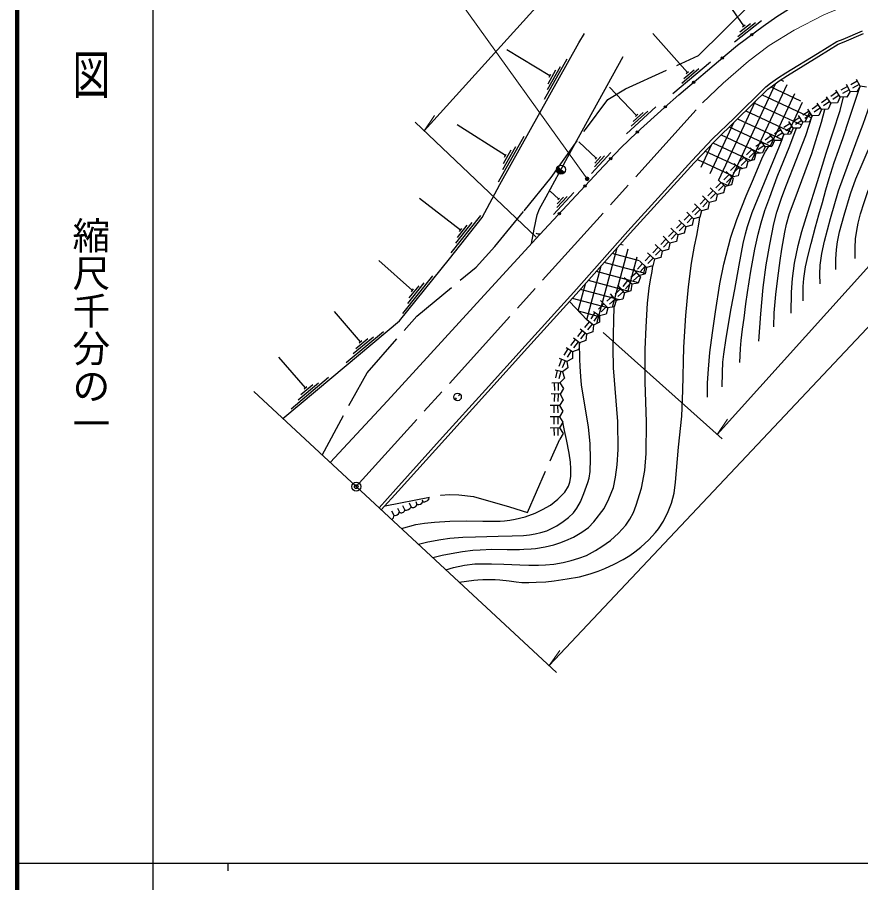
# Model space of a CAD drawing. Units: millimetres, scale not verified. Extents: x 40000 to 680000, y 20000 to 380000.
# Drawn here: x 40000 to 152124, y 202409 to 317517 of the extents above; entities that cross this region are included whole.
import ezdxf
from ezdxf.enums import TextEntityAlignment as Align

# ---------------------------------------------------------------- set-up
doc = ezdxf.new("R2010")
doc.units = ezdxf.units.MM
doc.header["$LTSCALE"] = 1000
doc.header["$PDMODE"] = 32
doc.header["$PDSIZE"] = 500
doc.linetypes.add('CHAIN', pattern=[18.5, 12, -1.5, 3.5, -1.5])
doc.linetypes.add('DASHED', pattern=[7.5, 6, -1.5])
for name, color, linetype, lineweight in [('M-BGD', 7, 'Continuous', 25), ('M-BMK', 2, 'CHAIN', 13), ('M-BMK-OTRS', 5, 'Continuous', 25), ('M-BMK-SRVR', 3, 'Continuous', 25), ('M-STR-HTXT', 7, 'Continuous', 13), ('M-TTL', 2, 'Continuous', 140), ('M-TTL-BAND', 7, 'Continuous', 25)]:
    doc.layers.add(name, color=color, linetype=linetype, lineweight=lineweight)
doc.layers.add('M-OTRS', color=6, linetype='Continuous')
doc.styles.add('@ＭＳ ゴシック', font='')
doc.styles.get('@ＭＳ ゴシック').set_extended_font_data('@MS Gothic')

msp = doc.modelspace()

# ---------------------------------------------------------------- hatches: boundary and pattern name
at = {"layer": 'M-BGD'}
for points in [[(137532, 315123, -1), (137771, 315303, -1)], [(133611, 312022, -1), (133840, 312216, -1)], [(129798, 308787, -1), (130027, 308981, -1)], [(126023, 305509, -1), (126248, 305708, -1)], [(122310, 302161, -0.41421), (122321, 302373, -0.41421), (122532, 302362, -1)], [(118787, 298614, -0.41421), (118781, 298826, -0.41421), (118993, 298833, -1)], [(111814, 297643), (112733, 296871, -1)], [(115370, 294964, -0.41421), (115363, 295176, -0.41421), (115575, 295183, -1)], [(111963, 291304, -0.41421), (111956, 291516, -0.41421), (112168, 291524, -1)]]:
    msp.add_hatch(color=256, dxfattribs=at).paths.add_polyline_path(points)
at = {"layer": 'M-STR-HTXT'}
msp.add_hatch(color=256, dxfattribs=at).paths.add_polyline_path([(115812, 296264, -0.41421), (116011, 295972, -0.41421), (115718, 295773, -1)])

# ---------------------------------------------------------------- linework, layer by layer
at = {"layer": 'M-BGD'}
for p, q in [((136591, 316377), (132685, 322024)), ((135359, 314249), (138943, 317095)), ((135790, 314974), (138139, 316839)), ((136073, 315582), (137483, 316701)), ((136427, 316246), (136756, 316507)), ((129086, 310181), (124501, 315344)), ((110816, 309751), (105102, 313211)), ((110098, 306614), (113107, 312011)), ((110488, 307930), (112193, 310987)), ((127167, 307376), (132169, 311612)), ((110567, 308688), (111590, 310522)), ((110697, 309537), (110936, 309965)), ((128330, 308754), (130619, 310693)), ((128594, 309370), (129967, 310534)), ((128926, 310045), (129247, 310317)), ((140809, 308727), (134458, 295107)), ((142298, 308541), (137602, 298468)), ((141502, 309212), (141867, 309042)), ((150722, 307634), (150232, 308583)), ((151678, 309012), (150801, 308532)), ((151918, 308574), (151041, 308093)), ((152038, 308354), (151551, 309243)), ((122321, 304475), (118727, 308219)), ((143321, 307353), (140035, 300305)), ((140170, 308257), (144136, 306407)), ((148966, 307563), (148141, 306998)), ((149390, 306945), (148798, 307807)), ((150378, 308300), (149490, 307841)), ((150608, 307856), (149719, 307397)), ((150722, 307634), (150263, 306890)), ((151596, 307599), (150722, 307634)), ((152038, 308354), (151596, 307599)), ((152904, 308229), (152038, 308354)), ((138114, 306329), (133232, 295858)), ((139018, 307217), (145565, 304164)), ((147729, 306715), (146904, 306149)), ((148012, 306303), (147187, 305737)), ((148153, 306096), (147562, 306959)), ((149249, 307151), (148424, 306585)), ((149390, 306945), (149026, 306150)), ((150263, 306890), (149390, 306945)), ((120985, 302028), (124874, 305594)), ((121621, 303019), (123833, 305046)), ((136841, 305079), (142919, 302245)), ((137930, 306148), (144242, 303205)), ((144344, 306166), (142381, 301956)), ((145679, 304399), (145094, 305294)), ((146492, 305866), (145667, 305300)), ((146775, 305454), (145950, 304888)), ((146916, 305248), (146325, 306110)), ((146916, 305248), (146552, 304452)), ((147789, 305301), (146916, 305248)), ((148153, 306096), (147789, 305301)), ((149026, 306150), (148153, 306096)), ((121861, 303645), (123188, 304862)), ((122167, 304333), (122476, 304617)), ((135753, 304010), (141596, 301286)), ((144013, 304207), (143176, 303660)), ((144424, 303579), (143839, 304474)), ((145269, 305027), (144432, 304480)), ((145543, 304608), (144705, 304061)), ((145339, 304920), (144719, 303590)), ((145679, 304399), (145298, 303612)), ((146552, 304452), (145679, 304399)), ((104886, 299116), (98490, 303230)), ((135209, 303480), (132051, 296708)), ((134658, 302945), (140285, 300321)), ((141912, 301938), (141327, 302833)), ((142758, 303386), (141921, 302839)), ((143031, 302967), (142194, 302420)), ((143168, 302758), (142583, 303654)), ((143168, 302758), (142786, 301971)), ((144042, 302792), (143168, 302758)), ((144287, 303788), (143450, 303241)), ((144424, 303579), (144042, 302792)), ((145298, 303612), (144424, 303579)), ((103974, 295631), (107371, 301724)), ((133562, 301879), (138764, 299453)), ((140232, 301735), (139408, 301169)), ((140657, 301117), (140063, 301981)), ((141502, 302566), (140665, 302019)), ((141775, 302147), (140938, 301600)), ((141912, 301938), (141531, 301151)), ((142786, 301971), (141912, 301938)), ((116961, 298768), (114666, 300962)), ((132295, 300610), (130866, 297546)), ((132480, 300807), (137534, 298451)), ((138996, 300885), (138172, 300319)), ((139279, 300473), (138455, 299907)), ((139420, 300267), (138827, 301131)), ((140515, 301323), (139691, 300757)), ((140657, 301117), (140293, 300321)), ((141531, 301151), (140657, 301117)), ((104558, 297295), (106263, 300352)), ((104637, 298052), (105660, 299887)), ((104767, 298902), (105006, 299330)), ((116323, 296760), (118917, 299549)), ((131448, 299712), (136435, 297386)), ((137649, 299943), (136949, 299229)), ((138006, 299593), (137306, 298879)), ((138184, 299418), (137452, 300136)), ((138184, 299418), (137981, 298567)), ((139057, 299472), (138184, 299418)), ((139420, 300267), (139057, 299472)), ((140293, 300321), (139420, 300267)), ((116719, 297627), (118081, 299091)), ((116772, 298124), (117589, 299003)), ((116865, 298665), (117056, 298870)), ((130416, 298617), (135325, 296328)), ((136610, 298883), (135895, 298183)), ((136959, 298525), (136245, 297826)), ((137134, 298347), (136395, 299101)), ((137134, 298347), (136913, 297500)), ((137981, 298567), (137134, 298347)), ((111814, 297643), (112733, 296871)), ((135165, 296069), (134252, 297003)), ((135538, 297833), (134823, 297134)), ((135887, 297476), (135173, 296776)), ((136062, 297297), (135324, 298052)), ((136062, 297297), (135841, 296451)), ((136913, 297500), (136062, 297297)), ((134093, 295020), (133175, 295913)), ((134641, 296605), (133926, 295906)), ((134990, 296248), (134276, 295549)), ((135165, 296069), (134944, 295223)), ((135841, 296451), (134990, 296248)), ((133047, 293945), (132129, 294838)), ((133556, 295543), (132858, 294826)), ((133914, 295194), (133217, 294478)), ((133490, 295607), (134527, 295124)), ((134093, 295020), (133893, 294169)), ((134944, 295223), (134093, 295020)), ((111965, 293371), (110863, 294389)), ((111276, 291299), (113976, 294221)), ((111727, 292229), (113084, 293698)), ((111778, 292727), (112592, 293608)), ((132001, 292870), (131083, 293763)), ((132510, 294468), (131812, 293751)), ((132868, 294119), (132171, 293403)), ((133047, 293945), (132847, 293094)), ((133893, 294169), (133047, 293945)), ((98930, 289222), (93478, 293418)), ((111870, 293268), (112060, 293474)), ((130955, 291795), (130037, 292688)), ((131464, 293393), (130766, 292676)), ((131822, 293044), (131125, 292328)), ((132001, 292870), (131801, 292019)), ((132847, 293094), (132001, 292870)), ((129372, 291243), (128674, 290526)), ((129909, 290720), (128991, 291613)), ((130418, 292318), (129720, 291601)), ((130776, 291969), (130079, 291252)), ((130955, 291795), (130755, 290943)), ((131801, 292019), (130955, 291795)), ((97670, 286168), (101603, 291162)), ((98318, 287476), (100484, 290225)), ((128326, 290168), (127628, 289451)), ((128863, 289645), (127945, 290538)), ((129730, 290894), (129033, 290177)), ((129909, 290720), (129709, 289868)), ((130755, 290943), (129909, 290720)), ((98516, 288211), (99815, 289861)), ((98778, 289029), (99081, 289414)), ((127280, 289092), (126582, 288376)), ((127817, 288569), (126899, 289463)), ((128684, 289819), (127987, 289102)), ((128863, 289645), (128663, 288793)), ((129709, 289868), (128863, 289645)), ((126234, 288017), (125536, 287301)), ((126771, 287494), (125856, 288385)), ((127638, 288744), (126941, 288027)), ((127817, 288569), (127617, 287718)), ((128663, 288793), (127817, 288569)), ((117062, 276792), (119755, 286845)), ((119126, 278975), (121198, 286709)), ((120535, 287199), (120159, 287300)), ((125180, 286934), (124493, 286207)), ((125725, 286419), (124813, 287280)), ((126571, 286643), (125725, 286419)), ((126592, 287669), (125895, 286952)), ((126771, 287494), (126571, 286643)), ((127617, 287718), (126771, 287494)), ((122733, 285131), (119099, 286105)), ((121147, 280998), (122397, 285662)), ((124150, 285843), (123464, 285116)), ((124696, 285328), (123784, 286189)), ((124514, 285500), (123828, 284773)), ((125538, 285565), (124696, 285328)), ((125543, 286591), (124857, 285864)), ((125725, 286419), (125538, 285565)), ((92538, 281189), (88068, 285155)), ((115713, 277278), (117636, 284456)), ((123493, 283448), (118039, 284910)), ((123121, 284752), (122434, 284025)), ((123666, 284237), (122754, 285098)), ((123484, 284409), (122798, 283682)), ((123248, 283318), (123529, 284367)), ((124508, 284474), (123666, 284237)), ((124696, 285328), (124508, 284474)), ((122576, 282215), (116979, 283715)), ((122343, 283559), (121586, 282906)), ((122669, 283180), (121912, 282528)), ((122833, 282991), (121915, 284056)), ((123479, 283383), (122637, 283146)), ((123666, 284237), (123479, 283383)), ((91248, 278138), (95233, 283115)), ((91913, 279448), (94100, 282180)), ((114560, 278496), (115517, 282067)), ((121340, 281067), (115918, 282520)), ((121118, 282489), (120481, 281718)), ((121696, 282012), (120670, 282859)), ((121504, 282171), (120867, 281400)), ((122558, 282161), (121696, 282012)), ((122833, 282991), (122558, 282161)), ((92116, 280182), (93429, 281821)), ((92385, 280998), (92691, 281380)), ((120049, 279934), (114858, 281325)), ((120240, 281412), (119497, 280743)), ((120742, 280855), (119825, 281874)), ((120574, 281041), (119831, 280372)), ((121566, 281147), (120742, 280855)), ((121696, 282012), (121566, 281147)), ((118522, 278864), (113790, 280132)), ((118501, 278860), (117550, 279863)), ((119131, 280414), (118381, 279753)), ((119462, 280039), (118711, 279378)), ((119627, 279851), (118866, 280716)), ((119627, 279851), (119361, 279018)), ((120485, 280019), (119627, 279851)), ((120742, 280855), (120485, 280019)), ((113409, 279711), (115775, 277212)), ((117985, 279404), (117259, 278716)), ((118329, 279041), (117603, 278353)), ((118501, 278860), (118267, 278017)), ((119361, 279018), (118501, 278860)), ((85617, 274358), (82164, 278369)), ((117409, 277683), (114623, 278429)), ((116782, 278233), (116242, 277391)), ((117413, 277828), (116585, 278359)), ((117202, 277963), (116663, 277121)), ((117413, 277828), (117387, 276953)), ((118267, 278017), (117413, 277828)), ((116012, 277027), (115396, 276239)), ((116603, 276565), (115775, 277212)), ((116406, 276719), (115790, 275931)), ((116603, 276565), (116495, 275697)), ((117387, 276953), (116603, 276565)), ((83722, 271611), (88664, 275721)), ((115088, 275845), (114472, 275058)), ((115679, 275383), (114851, 276031)), ((115482, 275537), (114866, 274750)), ((115679, 275383), (115571, 274515)), ((116495, 275697), (115679, 275383)), ((84656, 272778), (87346, 275016)), ((85002, 273456), (86616, 274799)), ((85429, 274201), (85806, 274515)), ((114164, 274664), (113548, 273876)), ((114755, 274202), (113927, 274849)), ((114558, 274356), (113942, 273568)), ((114755, 274202), (114648, 273334)), ((115571, 274515), (114755, 274202)), ((113191, 273411), (112670, 272558)), ((113831, 273020), (112972, 273545)), ((113618, 273151), (113096, 272297)), ((113831, 273020), (113824, 272146)), ((114648, 273334), (113831, 273020)), ((78301, 268235), (74759, 272298)), ((112352, 272019), (111981, 271090)), ((113049, 271740), (112067, 272133)), ((112817, 271833), (112445, 270905)), ((113824, 272146), (113049, 271740)), ((113049, 271740), (113188, 270877)), ((112492, 270348), (111527, 270581)), ((111763, 270524), (111528, 269552)), ((113188, 270877), (112492, 270348)), ((76401, 265449), (81364, 269646)), ((112249, 270406), (112014, 269434)), ((112753, 269513), (112139, 268890)), ((112492, 270348), (112753, 269513)), ((77352, 266647), (80025, 268907)), ((77693, 267328), (79297, 268684)), ((78114, 268077), (78488, 268393)), ((112139, 268890), (111070, 268869)), ((111390, 268875), (111409, 267875)), ((111889, 268885), (111909, 267885)), ((112139, 268890), (112604, 268149)), ((98645, 267146), (98862, 267387)), ((112169, 267390), (110996, 267453)), ((111420, 267430), (111366, 266432)), ((111919, 267403), (111865, 266405)), ((112604, 268149), (112169, 267390)), ((112169, 267390), (112578, 266617)), ((98192, 266645), (98410, 266886)), ((112578, 266617), (112088, 265892)), ((112088, 265892), (110834, 265887)), ((111338, 265889), (111342, 264889)), ((111838, 265891), (111842, 264891)), ((112088, 265892), (112541, 265144)), ((112541, 265144), (112094, 264392)), ((112094, 264392), (110839, 264387)), ((111344, 264389), (111347, 263389)), ((111844, 264391), (111847, 263391)), ((112094, 264392), (112547, 263644)), ((112547, 263644), (112099, 262892)), ((112099, 262892), (110845, 262887)), ((111349, 262889), (111353, 261889)), ((111849, 262891), (111853, 261891)), ((112099, 262892), (112552, 262144)), ((112552, 262144), (112105, 261392)), ((93817, 253355), (93932, 253073)), ((94660, 253592), (94719, 253440)), ((90564, 252206), (90799, 251695)), ((91201, 252576), (91513, 251978)), ((92097, 252943), (92343, 252366)), ((92961, 253116), (93132, 252719)), ((89737, 251864), (90079, 251278))]:
    msp.add_line(p, q, dxfattribs=at)
at = {"layer": 'M-BGD', "linetype": 'DASHED'}
for points in [[(80549, 259271), (84409, 266483), (86491, 270215), (93104, 277768), (100991, 284265), (103476, 287044), (107364, 291778), (110958, 296197), (115525, 302613), (118506, 306575), (120855, 308006), (130550, 312428), (133828, 315670), (137889, 319656), (143277, 325293), (145324, 327032), (147119, 328177), (148615, 328995), (150622, 329515), (154229, 330056)], [(88891, 252553), (96324, 253958), (97414, 254048), (98711, 253995), (100627, 253778), (105445, 252394), (107828, 251633), (112105, 261392)]]:
    msp.add_lwpolyline(points, dxfattribs=at)
at = {"layer": 'M-BGD'}
for points in [[(81605, 258291), (89233, 266481), (102555, 281100), (109481, 288638), (117320, 297057), (120222, 300137), (122366, 302212), (126040, 305523), (127929, 307202), (134117, 312451), (135766, 313795), (139172, 316357), (140977, 317606), (142865, 318803), (145020, 319986), (147152, 321019), (149477, 321962), (151801, 322695), (155520, 323582)], [(88101, 252265), (90321, 254769), (96524, 261650), (102261, 267948), (107533, 273819), (114009, 280970), (121178, 289051), (129696, 298437), (132436, 301343), (135284, 304110), (139505, 308256), (140150, 308743), (141056, 309400), (142192, 310136), (146364, 312693), (148963, 314282), (149791, 314621), (152367, 315730)], [(75309, 264133), (81806, 269627), (90824, 277128), (97455, 285410), (101783, 290905), (104129, 295293), (114636, 314137), (115424, 315357)], [(88394, 251993), (90619, 254502), (96820, 261381), (102558, 267680), (107830, 273551), (114307, 280703), (121475, 288784), (129990, 298165), (132721, 301062), (135563, 303824), (139767, 307952), (140388, 308422), (141283, 309070), (142405, 309798), (146573, 312352), (149145, 313924), (149946, 314253), (152516, 315358)], [(108368, 287427), (108705, 289357), (109124, 291235), (109419, 292057), (110289, 293656), (113211, 298957), (120538, 312296)], [(148810, 283956), (148810, 285344), (148887, 286634), (149037, 287655), (149323, 289001), (149940, 291214), (150758, 294054), (151457, 296013), (152439, 298311), (153120, 299845), (155489, 304486), (157237, 307830), (157752, 308946), (158182, 309938)], [(151411, 285433), (151401, 286850), (151454, 288044), (151623, 289144), (151795, 290130), (152112, 291372), (152589, 292879), (153093, 294367), (153525, 295399), (154533, 297707), (155450, 299622), (157384, 303043), (159556, 306705), (161328, 309275), (162024, 310139), (162336, 310503), (162600, 310790)], [(146715, 282045), (146679, 283368), (146758, 284546), (146953, 286097), (147309, 287740), (148095, 290766), (149183, 294445), (150489, 298087), (151669, 301240), (152467, 303305), (153397, 305944), (154144, 307819), (154566, 309005)], [(144460, 279794), (144469, 281699), (144560, 282786), (144799, 284309), (145154, 285878), (145558, 287421), (146135, 289645), (146572, 291240), (147034, 292903), (147495, 294575), (147932, 296082), (148608, 298188), (149746, 301394), (150653, 304101), (151156, 305707), (152038, 308354)], [(142871, 278181), (142925, 280959), (143047, 282780), (143318, 284796), (143804, 287184), (144316, 289045), (145114, 291616), (146369, 295676), (147546, 299437), (149410, 305139), (149826, 306917)], [(140571, 276352), (140632, 278224), (140860, 280652), (141088, 282816), (141405, 285154), (141643, 286665), (142020, 288924), (142249, 289981), (142665, 291418), (143429, 293430), (145622, 299410), (146932, 303558), (147353, 305274)], [(138567, 274441), (138839, 278068), (139145, 281567), (139544, 284578), (140054, 287315), (140576, 290033), (140985, 291611), (141311, 292658), (141648, 293607), (142278, 295243), (144822, 301780), (145679, 304399)], [(136038, 271618), (136143, 273455), (136248, 274523), (136423, 276033), (136621, 277518), (136858, 279399), (137072, 280908), (137507, 283745), (138044, 286670), (138472, 288664), (138873, 290201), (139369, 291819), (140028, 293606), (141041, 296302), (142719, 300408), (143405, 302313), (143605, 302775)], [(133721, 268367), (133740, 270259), (133816, 271652), (133949, 272702), (134226, 274845), (134898, 278774), (135396, 281322), (135951, 284555), (136506, 287430), (136813, 288722), (137094, 289705), (137713, 291540), (138387, 293263), (139959, 297070), (141350, 300367), (141696, 301253), (141912, 301938)], [(131761, 266988), (131760, 268876), (131883, 270717), (132082, 272951), (132416, 275543), (132809, 278331), (133380, 282071), (133947, 284666), (134842, 288262), (135638, 290616), (136902, 293749), (137874, 296024), (139069, 298931), (139478, 299658), (139857, 300294)], [(98728, 242405), (100704, 242658), (101211, 242693), (101898, 242728), (103514, 242728), (104161, 242676), (105379, 242555), (106321, 242424), (107091, 242358), (107991, 242344), (108971, 242387), (110263, 242445), (111360, 242562), (113114, 242831), (114733, 243114), (116163, 243484), (117211, 243841), (118097, 244182), (119346, 244770), (120536, 245387), (121425, 245927), (122115, 246420), (122906, 247044), (123959, 248016), (124841, 248983), (125231, 249463), (125916, 250486), (126549, 251765), (126988, 252910), (127310, 254221), (127487, 255701), (127921, 260356), (128334, 264480), (128486, 267891), (128607, 273634), (128891, 277869), (129235, 281677), (129623, 284796), (130047, 287090), (130331, 288498), (130653, 290254), (130755, 290943)], [(108924, 288812), (109218, 288736), (109555, 288718)], [(96963, 244043), (97975, 244338), (99462, 244665), (100818, 244837), (103022, 244829), (104700, 244782), (106826, 244696), (107998, 244665), (109299, 244665), (110241, 244689), (111324, 244774), (112586, 244977), (113649, 245250), (114662, 245554), (115659, 245951), (116882, 246574), (117726, 247106), (118848, 247916), (119946, 248889), (120883, 249967), (121420, 250753), (121919, 251664), (122293, 252624), (122979, 254874), (123416, 257239), (123626, 259509), (123650, 263679), (123469, 269042), (123453, 273346), (123588, 276350), (123798, 279494), (124003, 281506), (124188, 282611), (124397, 283724), (124508, 284474)], [(95239, 245642), (96492, 245992), (97662, 246218), (99166, 246469), (100571, 246636), (101541, 246696), (103082, 246755), (105117, 246743), (106775, 246743), (107339, 246760), (108321, 246803), (108879, 246861), (110195, 247097), (111312, 247352), (112129, 247617), (112930, 247928), (113951, 248377), (115063, 249022), (115942, 249676), (116648, 250395), (118004, 252170), (118657, 253476), (119247, 254965), (119530, 256336), (119739, 257989), (119860, 260050), (119823, 263750), (119281, 270905), (119230, 273515), (119361, 279018)], [(93315, 247427), (94564, 247745), (96317, 248055), (97516, 248224), (99251, 248380), (100913, 248412), (103931, 248502), (105777, 248528), (107278, 248605), (108076, 248694), (108869, 248818), (109621, 248995), (110418, 249233), (111033, 249504), (111721, 249892), (112569, 250431), (113294, 250993), (113925, 251620), (114387, 252210), (114877, 253073), (115335, 254165), (115857, 255618), (116011, 256201), (116170, 257094), (116194, 258748), (116155, 260818), (115935, 262980), (115020, 268616), (114905, 269751), (114808, 271085), (114795, 272064), (114755, 274202)], [(91068, 249512), (92969, 250034), (94143, 250234), (95458, 250380), (97498, 250502), (99721, 250528), (101880, 250492), (104172, 250518), (104751, 250555), (105481, 250636), (106193, 250755), (107524, 251094), (108828, 251544), (109838, 252028), (110875, 252642), (111858, 253404), (112790, 254345), (113258, 255143), (113446, 255703), (113594, 256434), (113600, 257457), (113551, 258361), (113387, 259548), (113023, 261354), (112761, 262542), (112547, 263644)]]:
    msp.add_lwpolyline(points, dxfattribs=at)
for centre, radius in [((137651, 315213), 150), ((133725, 312119), 150), ((129912, 308884), 150), ((126136, 305608), 150), ((122421, 302261), 150), ((118890, 298723), 150), ((112274, 297257), 600), ((115473, 295073), 150), ((112066, 291414), 150), ((98527, 267016), 500)]:
    msp.add_circle(centre, radius, dxfattribs=at)
for centre, radius, start, end in [((94029, 253891), 824, 263.21518, 326.77545), ((91667, 252732), 769, 258.47556, 331.60786), ((92576, 252904), 586, 246.61609, 341.59846), ((93294, 253434), 733, 257.2397, 330.47169), ((89667, 251193), 421, 275.65153, 11.67799), ((90208, 251885), 621, 258.00045, 342.16694), ((91052, 252099), 477, 237.99609, 345.28252)]:
    msp.add_arc(centre, radius, start, end, dxfattribs=at)
at = {"layer": 'M-BMK'}
msp.add_lwpolyline([(85056, 255089), (131099, 306124), (133851, 308738), (137229, 311705), (139970, 313766), (143281, 315819), (147211, 317835), (150346, 319154), (153119, 320064)], dxfattribs=at)
at = {"layer": 'M-BMK-OTRS'}
msp.add_line((111696, 230374), (71431, 267730), dxfattribs=at)
at = {"layer": 'M-BMK-SRVR'}
msp.add_circle((85056, 255089), 600, dxfattribs=at)
at = {"layer": 'M-OTRS'}
msp.add_point((85056, 255089), dxfattribs=at)
at = {"layer": 'M-STR-HTXT'}
for p, q in [((115765, 296019), (97217, 321937)), ((94082, 302415), (95456, 304449)), ((108977, 288277), (92887, 303548)), ((117878, 275600), (133716, 261428)), ((133045, 262029), (134420, 264062)), ((110709, 231290), (112128, 233293))]:
    msp.add_line(p, q, dxfattribs=at)
for points in [[(94082, 302415), (113182, 323586), (116987, 327201), (121446, 331116), (125842, 334422), (130968, 337600), (136837, 340185), (141848, 341892), (146617, 342934), (151013, 343557), (154888, 343739)], [(133045, 262029), (153315, 284484)], [(110709, 231290), (157340, 280774)]]:
    msp.add_lwpolyline(points, dxfattribs=at)
msp.add_circle((115765, 296019), 250, dxfattribs=at)
at = {"layer": 'M-TTL'}
msp.add_line((40000, 380000), (40000, 20000), dxfattribs=at)
at = {"layer": 'M-TTL-BAND'}
for p, q in [((58000, 370000), (58000, 20000)), ((40000, 205000), (579000, 205000)), ((68000, 205000), (68000, 204000))]:
    msp.add_line(p, q, dxfattribs=at)

# ---------------------------------------------------------------- texts
at = {"layer": 'M-TTL-BAND', "style": '@ＭＳ ゴシック', "width": 1.4}
msp.add_text('平  面  図', height=3666, rotation=270, dxfattribs=at).set_placement((49777, 306475), align=Align.MIDDLE_RIGHT)
at = {"layer": 'M-TTL-BAND', "style": '@ＭＳ ゴシック'}
msp.add_text('縮尺千分の一', height=3666, rotation=270, dxfattribs=at).set_placement((49777, 261030), align=Align.MIDDLE_RIGHT)

doc.saveas('drawing.dxf')
